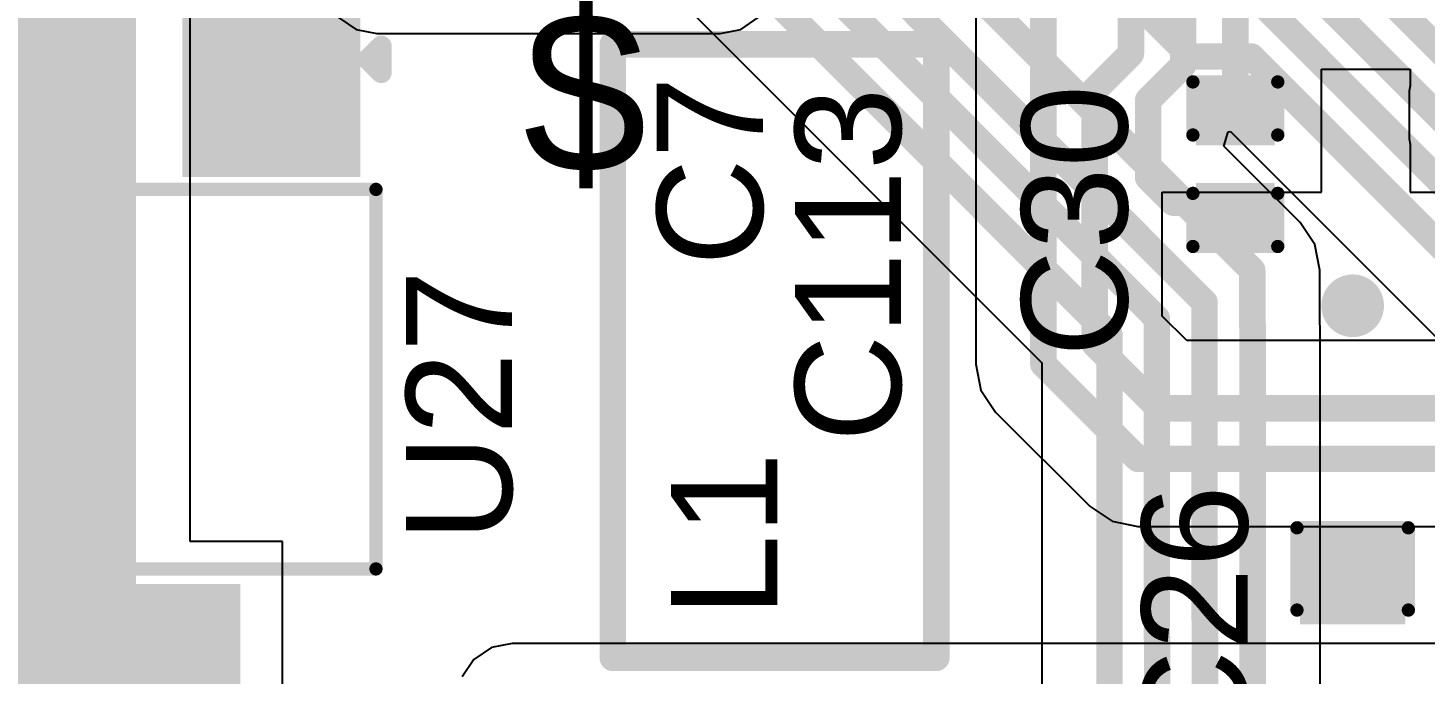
# Model space of a CAD drawing. Header units: millimetres. Extents: x -3 to 5437, y -3 to 5435.
# Drawn here: x 85.41 to 98.79, y 50.72 to 56.9 of the extents above; entities that cross this region are included whole.
import ezdxf

# ---------------------------------------------------------------- set-up
doc = ezdxf.new("R2010")
doc.units = ezdxf.units.MM
for name, color, linetype in [('BottomLayer', 5, 'Continuous'), ('TopLayer', 1, 'Continuous'), ('TopOverlay', 2, 'Continuous'), ('TopPaste', 8, 'Continuous'), ('TopSolder', 216, 'Continuous'), ('ViaHoleLayer', 16, 'Continuous')]:
    doc.layers.add(name, color=color, linetype=linetype)
doc.styles.add('Arial', font='', dxfattribs={"height": 0.2})
doc.styles.get('Arial').set_extended_font_data('Arial')

# ---------------------------------------------------------------- blocks, each defined once
blk = doc.blocks.new('SOT__223_3')
at = {"layer": 'TopLayer'}
for points in [[(-1.90000001, 4.05000206), (1.90000001, 4.05000206), (1.90000001, 2.05000098), (-1.90000001, 2.05000098)], [(-3.05000025, -2.04999844), (-1.55000071, -2.04999844), (-1.55000071, -4.04999952), (-3.05000025, -4.04999952)], [(-0.74999977, -2.04999844), (0.74999977, -2.04999844), (0.74999977, -4.04999952), (-0.74999977, -4.04999952)], [(1.55000071, -2.04999844), (3.05000025, -2.04999844), (3.05000025, -4.04999952), (1.55000071, -4.04999952)]]:
    blk.add_hatch(color=1, dxfattribs=at).paths.add_polyline_path(points)
at = {"layer": 'TopPaste'}
for points in [[(-1.90000001, 4.05000206), (1.90000001, 4.05000206), (1.90000001, 2.05000098), (-1.90000001, 2.05000098)], [(-3.05000025, -2.04999844), (-1.55000071, -2.04999844), (-1.55000071, -4.04999952), (-3.05000025, -4.04999952)], [(-0.74999977, -2.04999844), (0.74999977, -2.04999844), (0.74999977, -4.04999952), (-0.74999977, -4.04999952)], [(1.55000071, -2.04999844), (3.05000025, -2.04999844), (3.05000025, -4.04999952), (1.55000071, -4.04999952)]]:
    blk.add_hatch(color=8, dxfattribs=at).paths.add_polyline_path(points)
at = {"layer": 'TopSolder'}
for points in [[(-2.00160001, 4.15160206), (2.00160001, 4.15160206), (2.00160001, 1.94840098), (-2.00160001, 1.94840098)], [(-3.15160025, -1.94839844), (-1.44840071, -1.94839844), (-1.44840071, -4.15159952), (-3.15160025, -4.15159952)], [(-0.85159977, -1.94839844), (0.85159977, -1.94839844), (0.85159977, -4.15159952), (-0.85159977, -4.15159952)], [(1.44840071, -1.94839844), (3.15160025, -1.94839844), (3.15160025, -4.15159952), (1.44840071, -4.15159952)]]:
    blk.add_hatch(color=216, dxfattribs=at).paths.add_polyline_path(points)
at = {"layer": 'TopOverlay'}
for points, const_width in [([(3.302, 1.8034), (-3.302, 1.8034)], 0.127), ([(-3.302, 1.8034), (-3.302, -1.8288)], 0.127), ([(3.302, 1.8034), (3.302, -1.8288)], 0.127), ([(3.302, -1.8288), (-3.302, -1.8288)], 0.127), ([(-3.2258, -3.0734), (-3.3528, -2.9464)], 0.1999996), ([(-3.3528, -2.9464), (-3.3528, -3.2004)], 0.1999996), ([(-3.2258, -3.0734), (-3.3528, -3.2004)], 0.1999996)]:
    blk.add_lwpolyline(points, dxfattribs=dict(at, const_width=const_width))
for points, const_width in [([(-3.33375, 1.8034, 1), (-3.27025, 1.8034, 1)], 0.0635), ([(-3.33375, 1.8034, 1), (-3.27025, 1.8034, 1)], 0.0635), ([(3.27025, 1.8034, 1), (3.33375, 1.8034, 1)], 0.0635), ([(3.27025, 1.8034, 1), (3.33375, 1.8034, 1)], 0.0635), ([(-3.33375, -1.8288, 1), (-3.27025, -1.8288, 1)], 0.0635), ([(-3.33375, -1.8288, 1), (-3.27025, -1.8288, 1)], 0.0635), ([(3.27025, -1.8288, 1), (3.33375, -1.8288, 1)], 0.0635), ([(3.27025, -1.8288, 1), (3.33375, -1.8288, 1)], 0.0635), ([(-3.4027999, -2.9464, 1), (-3.3028001, -2.9464, 1)], 0.0999998), ([(-3.4027999, -2.9464, 1), (-3.3028001, -2.9464, 1)], 0.0999998), ([(-3.2757999, -3.0734, 1), (-3.1758001, -3.0734, 1)], 0.0999998), ([(-3.2757999, -3.0734, 1), (-3.1758001, -3.0734, 1)], 0.0999998), ([(-3.4027999, -3.2004, 1), (-3.3028001, -3.2004, 1)], 0.0999998), ([(-3.4027999, -3.2004, 1), (-3.3028001, -3.2004, 1)], 0.0999998)]:
    blk.add_lwpolyline(points, format="xyb", close=True, dxfattribs=dict(at, const_width=const_width))
blk = doc.blocks.new('C___0402_49')
at = {"layer": 'TopLayer'}
for points in [[(-0.6985, -0.3175), (-0.6985, 0.3174999999999999), (-0.2413000000000001, 0.3175), (-0.2412999999999999, -0.3174999999999999)], [(0.2413000000000001, -0.3175), (0.2412999999999999, 0.3174999999999999), (0.6985, 0.3175), (0.6985, -0.3174999999999999)]]:
    blk.add_hatch(color=1, dxfattribs=at).paths.add_polyline_path(points)
at = {"layer": 'TopPaste'}
for points in [[(-0.6985, -0.3175), (-0.6985, 0.3174999999999999), (-0.2413000000000001, 0.3175), (-0.2412999999999999, -0.3174999999999999)], [(0.2413000000000001, -0.3175), (0.2412999999999999, 0.3174999999999999), (0.6985, 0.3175), (0.6985, -0.3174999999999999)]]:
    blk.add_hatch(color=8, dxfattribs=at).paths.add_polyline_path(points)
at = {"layer": 'TopSolder'}
for points in [[(-0.7584998799999999, -0.3774998800000001), (-0.7584998799999999, 0.3774998799999999), (-0.1813001200000001, 0.3774998800000001), (-0.1813001199999999, -0.3774998799999999)], [(0.1813001200000001, -0.3774998800000001), (0.1813001199999999, 0.3774998799999999), (0.7584998799999999, 0.3774998800000001), (0.7584998799999999, -0.3774998799999999)]]:
    blk.add_hatch(color=216, dxfattribs=at).paths.add_polyline_path(points)
at = {"layer": 'TopOverlay', "const_width": 0.127}
for points in [[(-0.7874, -0.4064), (-0.7874, 0.4064)], [(-0.2794, 0.4064), (-0.7874, 0.4064)], [(0.7874, 0.4064), (0.2794, 0.4064)], [(0.7874, -0.4064), (0.7874, 0.4064)], [(-0.2794, -0.4064), (-0.7874, -0.4064)], [(0.7874, -0.4064), (0.2794, -0.4064)]]:
    blk.add_lwpolyline(points, dxfattribs=at)
at = {"layer": 'TopOverlay', "const_width": 0.0635}
for points in [[(-0.8191499999999999, 0.4064, 1), (-0.7556499999999999, 0.4064, 1)], [(-0.8191499999999999, 0.4064, 1), (-0.7556499999999999, 0.4064, 1)], [(-0.31115, 0.4064, 1), (-0.24765, 0.4064, 1)], [(0.24765, 0.4064, 1), (0.31115, 0.4064, 1)], [(0.7556499999999999, 0.4064, 1), (0.8191499999999999, 0.4064, 1)], [(0.7556499999999999, 0.4064, 1), (0.8191499999999999, 0.4064, 1)], [(-0.8191499999999999, -0.4064, 1), (-0.7556499999999999, -0.4064, 1)], [(-0.8191499999999999, -0.4064, 1), (-0.7556499999999999, -0.4064, 1)], [(-0.31115, -0.4064, 1), (-0.24765, -0.4064, 1)], [(0.24765, -0.4064, 1), (0.31115, -0.4064, 1)], [(0.7556499999999999, -0.4064, 1), (0.8191499999999999, -0.4064, 1)], [(0.7556499999999999, -0.4064, 1), (0.8191499999999999, -0.4064, 1)]]:
    blk.add_lwpolyline(points, format="xyb", close=True, dxfattribs=at)
blk = doc.blocks.new('C__0603_373')
at = {"layer": 'TopLayer'}
for points in [[(-0.3809999999999999, 0.4445), (-0.3809999999999999, -0.4445), (-1.143, -0.4445), (-1.143, 0.4445)], [(1.143, 0.4445), (1.143, -0.4445), (0.3809999999999999, -0.4445), (0.3809999999999999, 0.4445)]]:
    blk.add_hatch(color=1, dxfattribs=at).paths.add_polyline_path(points)
at = {"layer": 'TopPaste'}
for points in [[(-0.3809999999999999, 0.4445), (-0.3809999999999999, -0.4445), (-1.143, -0.4445), (-1.143, 0.4445)], [(1.143, 0.4445), (1.143, -0.4445), (0.3809999999999999, -0.4445), (0.3809999999999999, 0.4445)]]:
    blk.add_hatch(color=8, dxfattribs=at).paths.add_polyline_path(points)
at = {"layer": 'TopSolder'}
for points in [[(-0.3210001199999999, 0.50449988), (-0.3210001199999999, -0.50449988), (-1.20299988, -0.50449988), (-1.20299988, 0.50449988)], [(1.20299988, 0.50449988), (1.20299988, -0.50449988), (0.3210001199999999, -0.50449988), (0.3210001199999999, 0.50449988)]]:
    blk.add_hatch(color=216, dxfattribs=at).paths.add_polyline_path(points)
at = {"layer": 'TopOverlay', "const_width": 0.127}
for points in [[(-1.2446, 0.5334), (-1.2446, -0.5334)], [(-1.2446, 0.5334), (-0.4571999999999999, 0.5334)], [(0.4571999999999999, 0.5334), (1.2446, 0.5334)], [(1.2446, 0.5334), (1.2446, -0.5334)], [(-1.2446, -0.5334), (-0.4571999999999999, -0.5334)], [(0.4571999999999999, -0.5334), (1.2446, -0.5334)]]:
    blk.add_lwpolyline(points, dxfattribs=at)
at = {"layer": 'TopOverlay', "const_width": 0.0635}
for points in [[(-1.27635, 0.5334, 1), (-1.21285, 0.5334, 1)], [(-1.27635, 0.5334, 1), (-1.21285, 0.5334, 1)], [(-0.4889499999999999, 0.5334, 1), (-0.42545, 0.5334, 1)], [(0.42545, 0.5334, 1), (0.4889499999999999, 0.5334, 1)], [(1.21285, 0.5334, 1), (1.27635, 0.5334, 1)], [(1.21285, 0.5334, 1), (1.27635, 0.5334, 1)], [(-1.27635, -0.5334, 1), (-1.21285, -0.5334, 1)], [(-1.27635, -0.5334, 1), (-1.21285, -0.5334, 1)], [(-0.4889499999999999, -0.5334, 1), (-0.42545, -0.5334, 1)], [(0.42545, -0.5334, 1), (0.4889499999999999, -0.5334, 1)], [(1.21285, -0.5334, 1), (1.27635, -0.5334, 1)], [(1.21285, -0.5334, 1), (1.27635, -0.5334, 1)]]:
    blk.add_lwpolyline(points, format="xyb", close=True, dxfattribs=at)

msp = doc.modelspace()

# ---------------------------------------------------------------- hatches: boundary and pattern name
at = {"layer": 'BottomLayer'}
h = msp.add_hatch(color=5, dxfattribs=at)
edge = h.paths.add_edge_path()
edge.add_arc((98.09479999999999, 54.24570812), 0.2999994, 0, 360)
at = {"layer": 'TopLayer'}
for points in [[(84.39570624, 59.9948), (84.39570624, 44.577), (86.44219947999999, 44.577), (86.44219947999999, 59.9948)], [(83.53759772, 51.48059808), (83.53759772, 44.577), (86.741, 44.577), (86.741, 51.48059808)]]:
    msp.add_hatch(color=1, dxfattribs=at).paths.add_polyline_path(points)
h = msp.add_hatch(color=1, dxfattribs=at)
edge = h.paths.add_edge_path()
edge.add_arc((98.09479999999999, 54.24570812), 0.2999994, 0, 360)
at = {"layer": 'ViaHoleLayer'}
h = msp.add_hatch(color=16, dxfattribs=at)
edge = h.paths.add_edge_path()
edge.add_arc((98.09479999999999, 54.24570812), 0.1499997, 0, 360)

# ---------------------------------------------------------------- linework, layer by layer
at = {"layer": 'BottomLayer'}
for p, q in [((91.04087202, 57.77650877999999), (95.11819686, 53.69918394)), ((96.86164778, 55.77222018), (96.9034511, 55.9100228)), ((96.9034511, 55.9100228), (96.92535097999999, 55.9143789)), ((96.92535097999999, 55.9143789), (100.00939358, 52.83033629999999)), ((97.5907751, 55.04309285999999), (96.86164778, 55.77222018)), ((97.7311228, 54.83304756), (97.5907751, 55.04309285999999)), ((97.78040641999999, 54.58528326), (97.7311228, 54.83304756)), ((97.78040641999999, 54.06840595999999), (97.78040641999999, 54.58528326)), ((97.7846787, 54.04692772), (97.78040641999999, 54.06840595999999)), ((97.7846787, 46.87107211999999), (97.7846787, 54.04692772)), ((95.11819686, 53.69918394), (95.11819686, 47.59962031999999))]:
    msp.add_line(p, q, dxfattribs=at)
at = {"layer": 'BottomLayer', "const_width": 0.254}
for points in [[(85.56094139999999, 64.1720586), (95.76563777999999, 53.96736222)], [(93.88244621999999, 60.48356458), (101.0886345, 53.2773763)], [(92.94668227999999, 60.22927248), (96.54516378, 56.63079098)], [(92.2528, 59.46544875999999), (97.1329655, 54.58528326)], [(95.42779999999999, 59.5488649), (101.52043196, 53.45623294)], [(90.95880208, 59.38485456), (96.2185655, 54.12509113999999)], [(91.821, 59.13331328), (96.6757655, 54.27854778)], [(96.9717898, 58.64627844), (101.9522345, 53.66583374)], [(96.54516378, 56.63079098), (97.1245581, 56.63079098)], [(97.1245581, 56.63079098), (100.6568345, 53.09851458)], [(97.1329655, 54.0512), (97.1329655, 54.58528326)], [(96.6757655, 51.25214032), (96.6757655, 54.27854778)], [(96.2185655, 51.062763), (96.2185655, 54.12509113999999)], [(95.76563777999999, 47.33144204), (95.76563777999999, 53.96736222)], [(97.1329655, 54.0512), (97.13723778, 54.04692772)], [(97.13723778, 46.87107211999999), (97.13723778, 54.04692772)], [(96.6757655, 51.25214032), (96.68003777999999, 51.24786804)], [(96.68003777999999, 47.02452876), (96.68003777999999, 51.24786804)], [(96.2185655, 51.062763), (96.22283778, 51.05849071999999)], [(96.22283778, 47.1779854), (96.22283778, 51.05849071999999)]]:
    msp.add_lwpolyline(points, dxfattribs=at)
at = {"layer": 'BottomLayer', "const_width": 0.127}
for points in [[(96.48166377999999, 56.63079098, 1), (96.60866377999999, 56.63079098, 1)], [(96.48166377999999, 56.63079098, 1), (96.60866377999999, 56.63079098, 1)], [(97.0610581, 56.63079098, 1), (97.18805809999999, 56.63079098, 1)], [(97.0610581, 56.63079098, 1), (97.18805809999999, 56.63079098, 1)], [(97.0694655, 54.58528326, 1), (97.1964655, 54.58528326, 1)], [(97.0694655, 54.58528326, 1), (97.1964655, 54.58528326, 1)], [(96.61226549999999, 54.27854778, 1), (96.73926549999999, 54.27854778, 1)], [(96.61226549999999, 54.27854778, 1), (96.73926549999999, 54.27854778, 1)], [(96.15506549999999, 54.12509113999999, 1), (96.2820655, 54.12509113999999, 1)], [(96.15506549999999, 54.12509113999999, 1), (96.2820655, 54.12509113999999, 1)], [(95.70213778, 53.96736222, 1), (95.82913778, 53.96736222, 1)], [(95.70213778, 53.96736222, 1), (95.82913778, 53.96736222, 1)], [(97.0694655, 54.0512, 1), (97.1964655, 54.0512, 1)], [(97.0694655, 54.0512, 1), (97.1964655, 54.0512, 1)], [(97.07373777999999, 54.04692772, 1), (97.20073778, 54.04692772, 1)], [(97.07373777999999, 54.04692772, 1), (97.20073778, 54.04692772, 1)], [(96.61226549999999, 51.25214032, 1), (96.73926549999999, 51.25214032, 1)], [(96.61226549999999, 51.25214032, 1), (96.73926549999999, 51.25214032, 1)], [(96.61653778, 51.24786804, 1), (96.74353778, 51.24786804, 1)], [(96.61653778, 51.24786804, 1), (96.74353778, 51.24786804, 1)], [(96.15506549999999, 51.062763, 1), (96.2820655, 51.062763, 1)], [(96.15506549999999, 51.062763, 1), (96.2820655, 51.062763, 1)], [(96.15933777999999, 51.05849071999999, 1), (96.28633778, 51.05849071999999, 1)], [(96.15933777999999, 51.05849071999999, 1), (96.28633778, 51.05849071999999, 1)]]:
    msp.add_lwpolyline(points, format="xyb", close=True, dxfattribs=at)
at = {"layer": 'TopLayer'}
for p, q in [((94.48489611999999, 58.96549548), (94.48489611999999, 53.68626296)), ((86.9601512, 51.98859554000001), (86.9601512, 57.79105027999999)), ((88.38135231999999, 57.00343691999999), (88.54938856, 56.89115876)), ((88.54938856, 56.89115876), (88.7476, 56.85173288)), ((92.03564524, 56.85173288), (92.23385667999999, 56.89115876)), ((92.23385667999999, 56.89115876), (92.40189292, 57.00343691999999)), ((88.7476, 56.85173288), (92.03564524, 56.85173288)), ((97.79633729999999, 55.3339), (97.79633729999999, 56.51127636)), ((97.79633729999999, 56.51127636), (98.64533737999999, 56.51127636)), ((98.64533737999999, 56.51127636), (98.64533737999999, 56.34913292)), ((98.64533737999999, 56.34913292), (98.63538566, 56.2991)), ((98.63538566, 56.2991), (98.63538566, 55.8419)), ((98.63538566, 55.8419), (98.64533737999999, 55.79186708)), ((98.64533737999999, 55.79186708), (98.64533737999999, 55.3339)), ((96.27150418, 54.14645254), (96.27150418, 55.3339)), ((96.27150418, 55.3339), (97.79633729999999, 55.3339)), ((98.64533737999999, 55.3339), (99.10330445999999, 55.3339)), ((96.5058395, 53.91211721999999), (96.27150418, 54.14645254)), ((100.81140112, 53.91211721999999), (96.5058395, 53.91211721999999)), ((94.48489611999999, 53.68626296), (94.53417974, 53.43849866)), ((94.53417974, 53.43849866), (94.67452744, 53.22845336)), ((94.67452744, 53.22845336), (95.5795904, 52.32339039999999)), ((95.5795904, 52.32339039999999), (95.78963316, 52.1830427)), ((95.78963316, 52.1830427), (96.0374, 52.13375908)), ((96.0374, 52.13375908), (100.99971418, 52.13375908)), ((87.84560028, 51.98859554000001), (86.9601512, 51.98859554000001)), ((87.84560028, 48.97259446), (87.84560028, 51.98859554000001)), ((90.04299999999999, 51.01315172), (89.84478856, 50.97372584)), ((101.95438588, 51.01315172), (90.04299999999999, 51.01315172)), ((89.67675231999999, 50.86144767999999), (89.56447416, 50.69341143999999)), ((89.84478856, 50.97372584), (89.67675231999999, 50.86144767999999))]:
    msp.add_line(p, q, dxfattribs=at)
for points, const_width in [([(95.13233704, 53.68626296), (95.13233704, 59.23367375999999)], 0.254), ([(95.97083676, 56.6583068), (95.97083676, 57.79927479999999)], 0.254), ([(96.4708383, 56.5476517), (96.4708383, 57.79927479999999)], 0.254), ([(96.9708373, 56.0705), (96.9708373, 57.79927479999999)], 0.254), ([(95.62406325999999, 56.31153329999999), (95.97083676, 56.6583068)], 0.254), ([(96.13525349999999, 56.2120669), (96.4708383, 56.5476517)], 0.254), ([(95.62406325999999, 53.87827426), (95.62406325999999, 56.31153329999999)], 0.254), ([(96.13525349999999, 55.47428326), (96.13525349999999, 56.2120669)], 0.254), ([(96.13525349999999, 55.47428326), (96.37723675999999, 55.2323)], 0.254), ([(96.37723675999999, 55.2323), (96.8692373, 55.2323)], 0.254), ([(96.8692373, 55.2323), (96.9708373, 55.1307)], 0.254), ([(96.9708373, 55.1307), (97.0089373, 55.0926)], 0.3809999999999999), ([(97.0089373, 55.0926), (97.0978373, 55.0926)], 0.3809999999999999), ([(98.05289762, 54.2368105), (98.09479999999999, 54.19490811999999)], 0.3809999999999999), ([(98.09479999999999, 54.19490811999999), (98.13670237999999, 54.2368105)], 0.3809999999999999), ([(95.62406325999999, 53.87827426), (96.23766121999999, 53.2646763)], 0.254), ([(95.13233704, 53.68626296), (96.0374, 52.78119999999999)], 0.254), ([(96.23766121999999, 53.2646763), (101.3950728, 53.2646763)], 0.254), ([(96.0374, 52.78119999999999), (101.26789246, 52.78119999999999)], 0.254)]:
    msp.add_lwpolyline(points, dxfattribs=dict(at, const_width=const_width))
for points, const_width in [([(95.90733675999999, 56.6583068, 1), (96.03433675999999, 56.6583068, 1)], 0.127), ([(95.90733675999999, 56.6583068, 1), (96.03433675999999, 56.6583068, 1)], 0.127), ([(96.40733829999999, 56.5476517, 1), (96.5343383, 56.5476517, 1)], 0.127), ([(96.40733829999999, 56.5476517, 1), (96.5343383, 56.5476517, 1)], 0.127), ([(95.56056326, 56.31153329999999, 1), (95.68756325999999, 56.31153329999999, 1)], 0.127), ([(95.56056326, 56.31153329999999, 1), (95.68756325999999, 56.31153329999999, 1)], 0.127), ([(96.0717535, 56.2120669, 1), (96.1987535, 56.2120669, 1)], 0.127), ([(96.0717535, 56.2120669, 1), (96.1987535, 56.2120669, 1)], 0.127), ([(96.9073373, 56.0705, 1), (97.03433729999999, 56.0705, 1)], 0.127), ([(96.0717535, 55.47428326, 1), (96.1987535, 55.47428326, 1)], 0.127), ([(96.0717535, 55.47428326, 1), (96.1987535, 55.47428326, 1)], 0.127), ([(96.31373676, 55.2323, 1), (96.44073676, 55.2323, 1)], 0.127), ([(96.31373676, 55.2323, 1), (96.44073676, 55.2323, 1)], 0.127), ([(96.8057373, 55.2323, 1), (96.9327373, 55.2323, 1)], 0.127), ([(96.8057373, 55.2323, 1), (96.9327373, 55.2323, 1)], 0.127), ([(96.87558729999999, 55.1307, 1), (97.06608729999999, 55.1307, 1)], 0.1905), ([(96.91368729999999, 55.0926, 1), (97.10418729999999, 55.0926, 1)], 0.1905), ([(96.91368729999999, 55.0926, 1), (97.10418729999999, 55.0926, 1)], 0.1905), ([(97.00258729999999, 55.0926, 1), (97.1930873, 55.0926, 1)], 0.1905), ([(96.9073373, 55.1307, 1), (97.03433729999999, 55.1307, 1)], 0.127), ([(97.95764762, 54.2368105, 1), (98.14814761999999, 54.2368105, 1)], 0.1905), ([(97.99955, 54.19490811999999, 1), (98.19004999999999, 54.19490811999999, 1)], 0.1905), ([(97.99955, 54.19490811999999, 1), (98.19004999999999, 54.19490811999999, 1)], 0.1905), ([(98.04145238, 54.2368105, 1), (98.23195238, 54.2368105, 1)], 0.1905), ([(95.56056326, 53.87827426, 1), (95.68756325999999, 53.87827426, 1)], 0.127), ([(95.56056326, 53.87827426, 1), (95.68756325999999, 53.87827426, 1)], 0.127), ([(95.06883703999999, 53.68626296, 1), (95.19583704, 53.68626296, 1)], 0.127), ([(95.06883703999999, 53.68626296, 1), (95.19583704, 53.68626296, 1)], 0.127), ([(96.17416121999999, 53.2646763, 1), (96.30116121999998, 53.2646763, 1)], 0.127), ([(96.17416121999999, 53.2646763, 1), (96.30116121999998, 53.2646763, 1)], 0.127), ([(95.9739, 52.78119999999999, 1), (96.1009, 52.78119999999999, 1)], 0.127), ([(95.9739, 52.78119999999999, 1), (96.1009, 52.78119999999999, 1)], 0.127)]:
    msp.add_lwpolyline(points, format="xyb", close=True, dxfattribs=dict(at, const_width=const_width))
at = {"layer": 'TopOverlay', "const_width": 0.254}
for points in [[(91.00803744, 56.74869778), (94.107, 56.74869778)], [(91.00803744, 50.8759968), (91.00803744, 56.74869778)], [(94.107, 50.8759968), (94.107, 56.74869778)], [(91.00803744, 50.8759968), (94.107, 50.8759968)]]:
    msp.add_lwpolyline(points, dxfattribs=at)
at = {"layer": 'TopOverlay', "const_width": 0.127}
for points in [[(90.94453743999999, 56.74869778, 1), (91.07153744, 56.74869778, 1)], [(90.94453743999999, 56.74869778, 1), (91.07153744, 56.74869778, 1)], [(94.0435, 56.74869778, 1), (94.17049999999999, 56.74869778, 1)], [(94.0435, 56.74869778, 1), (94.17049999999999, 56.74869778, 1)], [(90.94453743999999, 50.8759968, 1), (91.07153744, 50.8759968, 1)], [(90.94453743999999, 50.8759968, 1), (91.07153744, 50.8759968, 1)], [(94.0435, 50.8759968, 1), (94.17049999999999, 50.8759968, 1)], [(94.0435, 50.8759968, 1), (94.17049999999999, 50.8759968, 1)]]:
    msp.add_lwpolyline(points, format="xyb", close=True, dxfattribs=at)

# ---------------------------------------------------------------- block references
for name, p, rotation in [('SOT__223_3', (85.43760154, 53.53059652), 180), ('C___0402_49', (96.9708373, 55.6006), 270), ('C__0603_373', (98.09479999999999, 50.8762), 90)]:
    msp.add_blockref(name, p, dxfattribs=dict(rotation=rotation))

# ---------------------------------------------------------------- texts
at = {"layer": 'TopOverlay', "style": 'Arial'}
msp.add_text('$', height=1.524, dxfattribs=at).set_placement((90.1493879, 55.52320112))
for s, p in [('C7', (92.44564442, 54.62789176)), ('C113', (93.768672, 52.94137240000001)), ('C30', (95.93730368, 53.75596818)), ('U27', (90.04283489999999, 51.98577106)), ('L1', (92.5828349, 51.2658868)), ('C26', (97.08868568, 49.92501825999999))]:
    msp.add_text(s, height=1.016, rotation=90, dxfattribs=at).set_placement(p)

doc.saveas('drawing.dxf')
